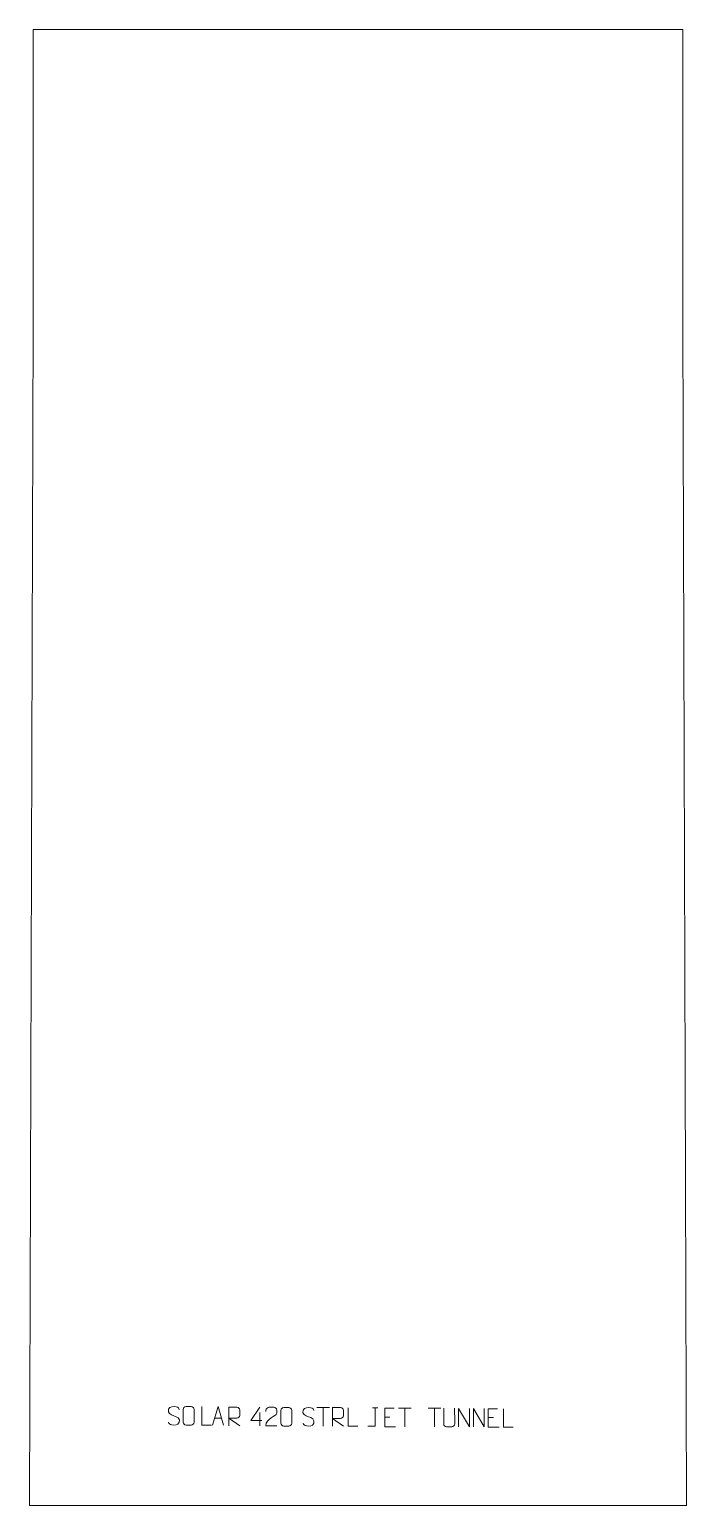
# Model space of a CAD drawing. Header units: millimetres. Extents: x -445 to 445, y -1600 to 400.
import ezdxf

# ---------------------------------------------------------------- set-up
doc = ezdxf.new("R2010")
doc.units = ezdxf.units.MM
doc.header["$MEASUREMENT"] = 0
doc.layers.add('layer 1', color=7, linetype='Continuous')

msp = doc.modelspace()

# ---------------------------------------------------------------- linework, layer by layer
at = {"layer": 'layer 1', "color": 242, "lineweight": 9}
msp.add_open_spline([(439.9991, 399.9996), (439.9991, 399.9996), (439.9991, 0), (439.9991, 0), (439.9991, 0), (439.9991, 0), (444.9997, -1599.999), (444.9997, -1599.999), (444.9997, -1599.999), (444.9997, -1599.999), (-444.9997, -1599.999), (-444.9997, -1599.999), (-444.9997, -1599.999), (-444.9997, -1599.999), (-440.0004, 0), (-440.0004, 0), (-440.0004, 0), (-440.0004, 0), (-440.0004, 399.9996), (-440.0004, 399.9996), (-440.0004, 399.9996), (-440.0004, 399.9996), (439.9991, 399.9996), (439.9991, 399.9996)], degree=3, knots=[0, 0, 0, 0, 0.142857143, 0.142857143, 0.142857143, 0.142857143, 0.285714286, 0.285714286, 0.285714286, 0.285714286, 0.428571429, 0.428571429, 0.428571429, 0.428571429, 0.571428571, 0.571428571, 0.571428571, 0.571428571, 0.714285714, 0.714285714, 0.714285714, 0.714285714, 1, 1, 1, 1], dxfattribs=at)
at = {"layer": 'layer 1', "color": 250, "lineweight": 9}
for points, knots in [([(-249.4616, -1478.3678), (-253.7099, -1476.8974), (-258.618, -1475.1016), (-256.6129, -1469.5813), (-256.6129, -1469.5813), (-255.1094, -1465.4414), (-249.8958, -1465.8299), (-246.2922, -1466.431), (-246.2922, -1466.431), (-243.4316, -1466.9082), (-242.5669, -1468.1214), (-242.2563, -1470.2055)], [0, 0, 0, 0, 0.25, 0.25, 0.25, 0.25, 0.5, 0.5, 0.5, 0.5, 1, 1, 1, 1]), ([(-249.4616, -1478.3679), (-245.443, -1480.0146), (-240.4135, -1481.9029), (-242.2475, -1487.2632), (-242.2475, -1487.2632), (-243.7073, -1491.5296), (-248.6181, -1491.2729), (-252.3442, -1490.7182), (-252.3442, -1490.7182), (-255.0942, -1490.3084), (-256.3151, -1489.0949), (-256.6931, -1486.9827)], [0, 0, 0, 0, 0.25, 0.25, 0.25, 0.25, 0.5, 0.5, 0.5, 0.5, 1, 1, 1, 1]), ([(-232.9866, -1466.0652), (-230.6609, -1466.0652), (-228.3348, -1466.0652), (-226.0087, -1466.0652), (-226.0087, -1466.0652), (-224.0621, -1466.0296), (-222.0707, -1467.5212), (-222.044, -1469.9588), (-222.044, -1469.9588), (-222.0444, -1475.7057), (-222.0444, -1481.453), (-222.044, -1487.2007), (-222.044, -1487.2007), (-222.1838, -1489.5241), (-223.861, -1491.0037), (-226.0087, -1491.0145), (-226.0087, -1491.0145), (-228.3406, -1491.0141), (-230.6725, -1491.0141), (-233.004, -1491.0145), (-233.004, -1491.0145), (-234.929, -1491.1199), (-236.9011, -1489.2354), (-236.8899, -1487.2181), (-236.8899, -1487.2181), (-236.8896, -1481.448), (-236.8896, -1475.6783), (-236.8899, -1469.909), (-236.8899, -1469.909), (-236.8857, -1467.7709), (-235.139, -1466.0517), (-232.9866, -1466.0652)], [0, 0, 0, 0, 0.111111111, 0.111111111, 0.111111111, 0.111111111, 0.222222222, 0.222222222, 0.222222222, 0.222222222, 0.333333333, 0.333333333, 0.333333333, 0.333333333, 0.444444444, 0.444444444, 0.444444444, 0.444444444, 0.555555556, 0.555555556, 0.555555556, 0.555555556, 0.666666667, 0.666666667, 0.666666667, 0.666666667, 0.777777778, 0.777777778, 0.777777778, 0.777777778, 1, 1, 1, 1]), ([(-198.5179, -1491.0185), (-198.5179, -1491.0185), (-211.467, -1491.0185), (-211.467, -1491.0185), (-211.467, -1491.0185), (-211.467, -1491.0185), (-211.467, -1466.0649), (-211.467, -1466.0649)], [0, 0, 0, 0, 0.333333333, 0.333333333, 0.333333333, 0.333333333, 1, 1, 1, 1]), ([(-196.9375, -1491.0184), (-196.9375, -1491.0184), (-189.5665, -1466.0649), (-189.5665, -1466.0649), (-189.5665, -1466.0649), (-189.5665, -1466.0649), (-181.9966, -1491.0184), (-181.9966, -1491.0184)], [0, 0, 0, 0, 0.333333333, 0.333333333, 0.333333333, 0.333333333, 1, 1, 1, 1]), ([(-174.8848, -1491.8611), (-174.8848, -1491.8611), (-174.8848, -1466.9076), (-174.8848, -1466.9076), (-174.8848, -1466.9076), (-171.29, -1466.9076), (-167.6945, -1466.9076), (-164.0993, -1466.9076), (-164.0993, -1466.9076), (-161.774, -1466.9453), (-160.2167, -1468.4353), (-160.2208, -1470.8017), (-160.2208, -1470.8017), (-160.2212, -1472.8372), (-160.2212, -1475.8966), (-160.2208, -1477.9326), (-160.2208, -1477.9326), (-160.2273, -1479.8081), (-162.0396, -1481.7499), (-164.0491, -1481.769), (-164.0491, -1481.769), (-164.0491, -1481.769), (-174.8848, -1481.769), (-174.8848, -1481.769), (-174.8848, -1481.769), (-174.8848, -1481.769), (-160.2301, -1491.8611), (-160.2301, -1491.8611)], [0, 0, 0, 0, 0.125, 0.125, 0.125, 0.125, 0.25, 0.25, 0.25, 0.25, 0.375, 0.375, 0.375, 0.375, 0.5, 0.5, 0.5, 0.5, 0.625, 0.625, 0.625, 0.625, 0.75, 0.75, 0.75, 0.75, 1, 1, 1, 1]), ([(-130.1419, -1484.9678), (-130.1419, -1484.9678), (-144.9636, -1484.9678), (-144.9636, -1484.9678), (-144.9636, -1484.9678), (-144.9636, -1484.9678), (-133.086, -1466.8973), (-133.086, -1466.8973)], [0, 0, 0, 0, 0.333333333, 0.333333333, 0.333333333, 0.333333333, 1, 1, 1, 1]), ([(-110.1814, -1491.8715), (-115.0958, -1491.8712), (-120.0102, -1491.8712), (-124.9243, -1491.8715), (-124.9243, -1491.8715), (-124.9243, -1481.9392), (-110.2733, -1479.298), (-110.1814, -1474.9877), (-110.1814, -1474.9877), (-110.1817, -1473.5636), (-110.1817, -1472.1399), (-110.1814, -1470.7166), (-110.1814, -1470.7166), (-110.1983, -1468.6395), (-112.3211, -1466.9147), (-113.9921, -1466.8974), (-113.9921, -1466.8974), (-116.0653, -1466.8978), (-118.1382, -1466.8978), (-120.2106, -1466.8974), (-120.2106, -1466.8974), (-122.0327, -1466.8809), (-124.8574, -1468.673), (-124.9243, -1470.7666), (-124.9243, -1470.7666), (-124.9243, -1470.7666), (-124.9243, -1472.8214), (-124.9243, -1472.8214)], [0, 0, 0, 0, 0.125, 0.125, 0.125, 0.125, 0.25, 0.25, 0.25, 0.25, 0.375, 0.375, 0.375, 0.375, 0.5, 0.5, 0.5, 0.5, 0.625, 0.625, 0.625, 0.625, 0.75, 0.75, 0.75, 0.75, 1, 1, 1, 1]), ([(-100.629, -1467.3606), (-98.3033, -1467.3606), (-95.9772, -1467.3606), (-93.6511, -1467.3606), (-93.6511, -1467.3606), (-91.7045, -1467.325), (-89.7131, -1468.8166), (-89.6864, -1471.2542), (-89.6864, -1471.2542), (-89.6868, -1477.0011), (-89.6868, -1482.7484), (-89.6864, -1488.4961), (-89.6864, -1488.4961), (-89.8262, -1490.8195), (-91.5034, -1492.2991), (-93.6511, -1492.3099), (-93.6511, -1492.3099), (-95.983, -1492.3095), (-98.3149, -1492.3095), (-100.6464, -1492.3099), (-100.6464, -1492.3099), (-102.5714, -1492.4153), (-104.5435, -1490.5308), (-104.5323, -1488.5135), (-104.5323, -1488.5135), (-104.532, -1482.7434), (-104.532, -1476.9737), (-104.5323, -1471.2044), (-104.5323, -1471.2044), (-104.5281, -1469.0663), (-102.7814, -1467.3471), (-100.629, -1467.3606)], [0, 0, 0, 0, 0.111111111, 0.111111111, 0.111111111, 0.111111111, 0.222222222, 0.222222222, 0.222222222, 0.222222222, 0.333333333, 0.333333333, 0.333333333, 0.333333333, 0.444444444, 0.444444444, 0.444444444, 0.444444444, 0.555555556, 0.555555556, 0.555555556, 0.555555556, 0.666666667, 0.666666667, 0.666666667, 0.666666667, 0.777777778, 0.777777778, 0.777777778, 0.777777778, 1, 1, 1, 1]), ([(-67.1039, -1479.6632), (-71.3522, -1478.1928), (-76.2603, -1476.397), (-74.2552, -1470.8767), (-74.2552, -1470.8767), (-72.7517, -1466.7368), (-67.5381, -1467.1253), (-63.9345, -1467.7264), (-63.9345, -1467.7264), (-61.0739, -1468.2036), (-60.2092, -1469.4168), (-59.8986, -1471.5009)], [0, 0, 0, 0, 0.25, 0.25, 0.25, 0.25, 0.5, 0.5, 0.5, 0.5, 1, 1, 1, 1]), ([(-67.1039, -1479.6633), (-63.0853, -1481.31), (-58.0558, -1483.1983), (-59.8898, -1488.5586), (-59.8898, -1488.5586), (-61.3496, -1492.825), (-66.2604, -1492.5683), (-69.9865, -1492.0136), (-69.9865, -1492.0136), (-72.7365, -1491.6038), (-73.9574, -1490.3903), (-74.3354, -1488.2781)], [0, 0, 0, 0, 0.25, 0.25, 0.25, 0.25, 0.5, 0.5, 0.5, 0.5, 1, 1, 1, 1]), ([(-34.4414, -1492.3138), (-34.4414, -1492.3138), (-34.4414, -1467.3603), (-34.4414, -1467.3603), (-34.4414, -1467.3603), (-30.8466, -1467.3603), (-27.2511, -1467.3603), (-23.6559, -1467.3603), (-23.6559, -1467.3603), (-21.3306, -1467.398), (-19.7733, -1468.888), (-19.7774, -1471.2544), (-19.7774, -1471.2544), (-19.7778, -1473.2899), (-19.7778, -1476.3493), (-19.7774, -1478.3853), (-19.7774, -1478.3853), (-19.7839, -1480.2608), (-21.5962, -1482.2026), (-23.6057, -1482.2217), (-23.6057, -1482.2217), (-23.6057, -1482.2217), (-34.4414, -1482.2217), (-34.4414, -1482.2217), (-34.4414, -1482.2217), (-34.4414, -1482.2217), (-19.7867, -1492.3138), (-19.7867, -1492.3138)], [0, 0, 0, 0, 0.125, 0.125, 0.125, 0.125, 0.25, 0.25, 0.25, 0.25, 0.375, 0.375, 0.375, 0.375, 0.5, 0.5, 0.5, 0.5, 0.625, 0.625, 0.625, 0.625, 0.75, 0.75, 0.75, 0.75, 1, 1, 1, 1]), ([(-0.2052, -1492.6415), (-0.2052, -1492.6415), (-13.1543, -1492.6415), (-13.1543, -1492.6415), (-13.1543, -1492.6415), (-13.1543, -1492.6415), (-13.1543, -1467.6879), (-13.1543, -1467.6879)], [0, 0, 0, 0, 0.333333333, 0.333333333, 0.333333333, 0.333333333, 1, 1, 1, 1]), ([(13.2982, -1492.6415), (13.2982, -1492.6415), (23.3202, -1492.6415), (23.3202, -1492.6415), (23.3202, -1492.6415), (23.3202, -1492.6415), (23.3202, -1467.6879), (23.3202, -1467.6879)], [0, 0, 0, 0, 0.333333333, 0.333333333, 0.333333333, 0.333333333, 1, 1, 1, 1]), ([(49.026, -1468.285), (49.026, -1468.285), (36.1521, -1468.285), (36.1521, -1468.285), (36.1521, -1468.285), (36.1521, -1468.285), (36.1521, -1493.2386), (36.1521, -1493.2386), (36.1521, -1493.2386), (36.1521, -1493.2386), (51.0179, -1493.2386), (51.0179, -1493.2386)], [0, 0, 0, 0, 0.25, 0.25, 0.25, 0.25, 0.5, 0.5, 0.5, 0.5, 1, 1, 1, 1]), ([(130.9122, -1468.2808), (130.9118, -1473.8203), (131.0076, -1484.0221), (131.008, -1489.5625), (131.008, -1489.5625), (130.8682, -1491.802), (129.191, -1493.2282), (127.0433, -1493.2387), (127.0433, -1493.2387), (124.7114, -1493.2383), (122.3795, -1493.2383), (120.048, -1493.2387), (120.048, -1493.2387), (118.123, -1493.3402), (116.1509, -1491.5237), (116.1621, -1489.5792), (116.1621, -1489.5792), (116.1624, -1484.0173), (116.2578, -1473.8419), (116.2574, -1468.2808)], [0, 0, 0, 0, 0.166666667, 0.166666667, 0.166666667, 0.166666667, 0.333333333, 0.333333333, 0.333333333, 0.333333333, 0.5, 0.5, 0.5, 0.5, 0.666666667, 0.666666667, 0.666666667, 0.666666667, 1, 1, 1, 1]), ([(136.3081, -1493.3244), (136.3081, -1493.3244), (136.3081, -1468.3709), (136.3081, -1468.3709), (136.3081, -1468.3709), (136.3081, -1468.3709), (150.9629, -1493.3244), (150.9629, -1493.3244), (150.9629, -1493.3244), (150.9629, -1493.3244), (150.9629, -1468.3709), (150.9629, -1468.3709)], [0, 0, 0, 0, 0.25, 0.25, 0.25, 0.25, 0.5, 0.5, 0.5, 0.5, 1, 1, 1, 1]), ([(156.3081, -1493.3244), (156.3081, -1493.3244), (156.3081, -1468.3709), (156.3081, -1468.3709), (156.3081, -1468.3709), (156.3081, -1468.3709), (170.9629, -1493.3244), (170.9629, -1493.3244), (170.9629, -1493.3244), (170.9629, -1493.3244), (170.9629, -1468.3709), (170.9629, -1468.3709)], [0, 0, 0, 0, 0.25, 0.25, 0.25, 0.25, 0.5, 0.5, 0.5, 0.5, 1, 1, 1, 1]), ([(189.1404, -1469.0026), (189.1404, -1469.0026), (176.2665, -1469.0026), (176.2665, -1469.0026), (176.2665, -1469.0026), (176.2665, -1469.0026), (176.2665, -1493.9562), (176.2665, -1493.9562), (176.2665, -1493.9562), (176.2665, -1493.9562), (191.1323, -1493.9562), (191.1323, -1493.9562)], [0, 0, 0, 0, 0.25, 0.25, 0.25, 0.25, 0.5, 0.5, 0.5, 0.5, 1, 1, 1, 1]), ([(210.174, -1493.9562), (210.174, -1493.9562), (197.2249, -1493.9562), (197.2249, -1493.9562), (197.2249, -1493.9562), (197.2249, -1493.9562), (197.2249, -1469.0026), (197.2249, -1469.0026)], [0, 0, 0, 0, 0.333333333, 0.333333333, 0.333333333, 0.333333333, 1, 1, 1, 1])]:
    msp.add_open_spline(points, degree=3, knots=knots, dxfattribs=at)
for points in [[(-133.086, -1474.2067), (-133.086, -1474.2067), (-133.086, -1491.8714), (-133.086, -1491.8714)], [(-55.603, -1467.3838), (-55.603, -1467.3838), (-38.6158, -1467.3838), (-38.6158, -1467.3838)], [(-47.1092, -1492.3138), (-47.1092, -1492.3138), (-47.1092, -1467.3603), (-47.1092, -1467.3603)], [(19.7361, -1467.6879), (19.7361, -1467.6879), (26.9043, -1467.6879), (26.9043, -1467.6879)], [(55.0914, -1468.3085), (55.0914, -1468.3085), (72.0786, -1468.3085), (72.0786, -1468.3085)], [(63.5852, -1493.2385), (63.5852, -1493.2385), (63.5852, -1468.285), (63.5852, -1468.285)], [(95.0914, -1468.3085), (95.0914, -1468.3085), (112.0786, -1468.3085), (112.0786, -1468.3085)], [(103.5852, -1493.2385), (103.5852, -1493.2385), (103.5852, -1468.285), (103.5852, -1468.285)], [(-194.2149, -1481.769), (-194.2149, -1481.769), (-184.7192, -1481.769), (-184.7192, -1481.769)], [(36.1521, -1480.1647), (36.1521, -1480.1647), (43.3202, -1480.1647), (43.3202, -1480.1647)], [(176.2665, -1480.8823), (176.2665, -1480.8823), (183.4346, -1480.8823), (183.4346, -1480.8823)]]:
    msp.add_open_spline(points, degree=3, dxfattribs=at)

doc.saveas('drawing.dxf')
